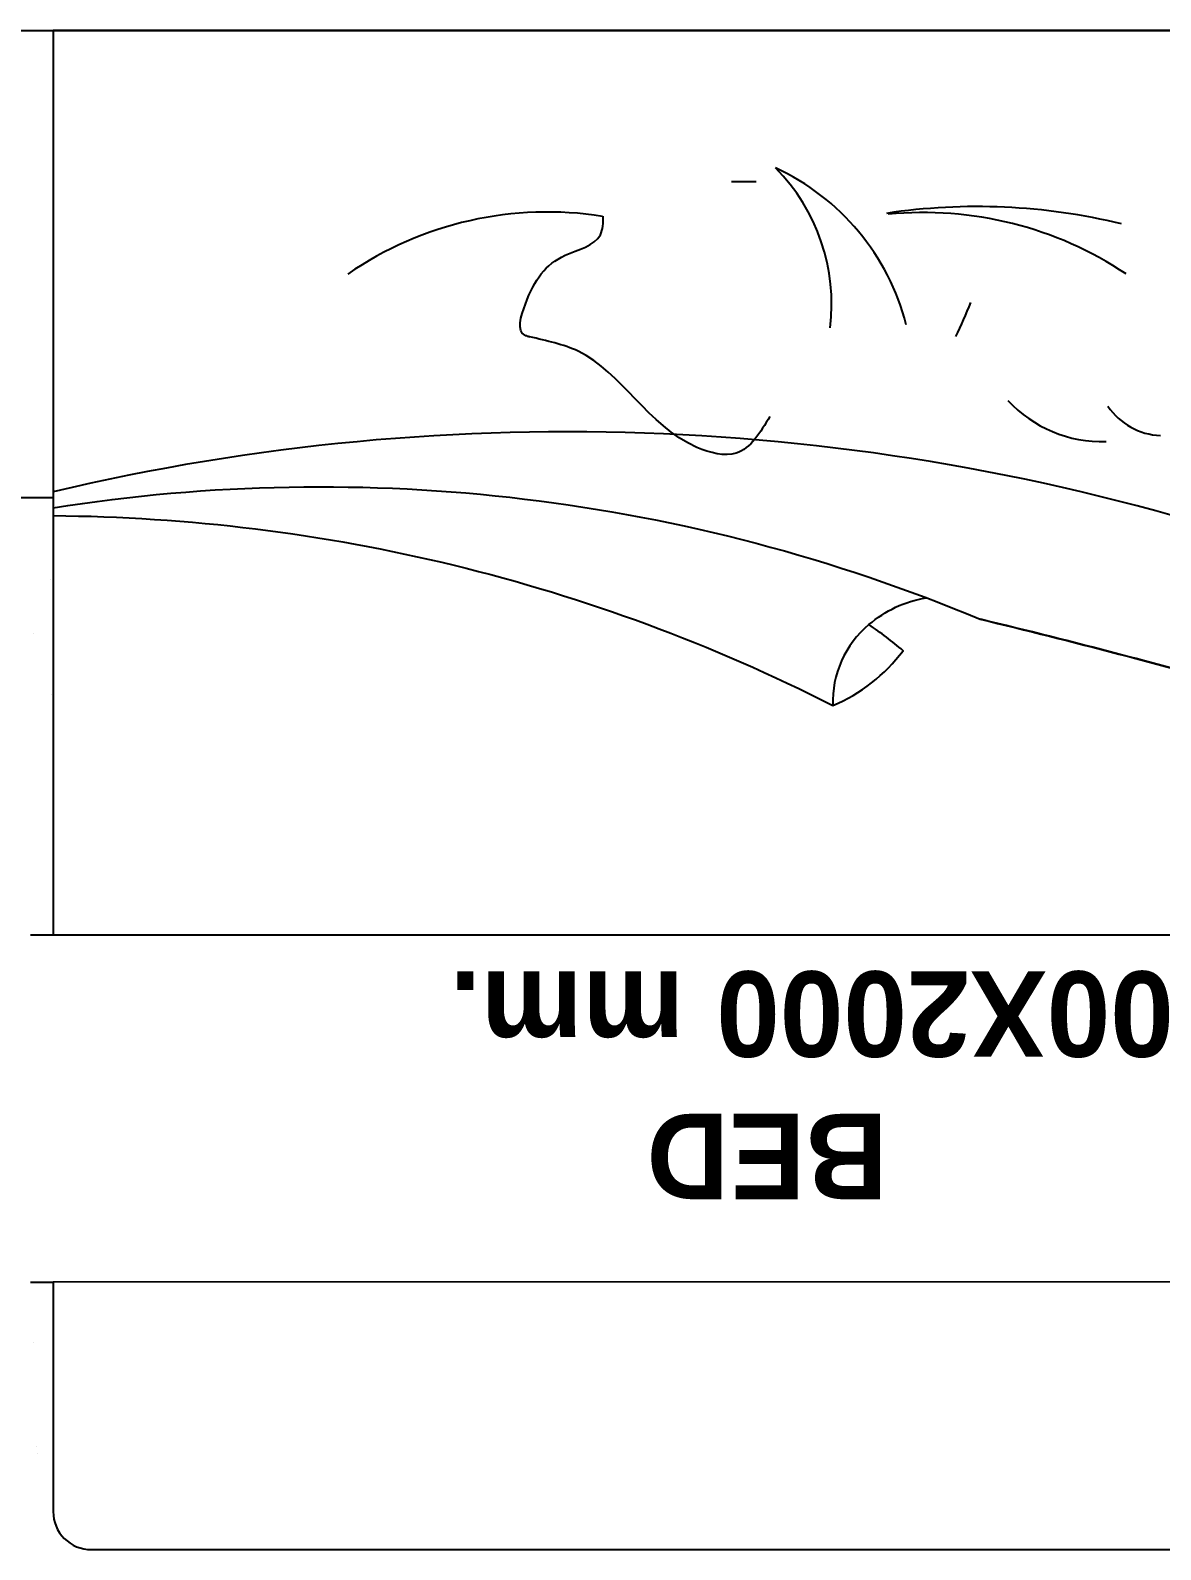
# Model space of a CAD drawing. Extents: x -678889171 to 586587, y -792238163 to 335485.
# Drawn here: x 67924 to 69412, y 61753 to 63753 of the extents above; entities that cross this region are included whole.
import ezdxf

# ---------------------------------------------------------------- set-up
doc = ezdxf.new("R2010")
doc.units = 0
doc.header["$MEASUREMENT"] = 0
doc.set_wipeout_variables(frame=1)
for name, color, linetype in [('9TH-FURN$0$I-FURN', 252, 'Continuous'), ('9TH-FURN$0$I-FURN-FLOR', 252, 'Continuous'), ('9TH-FURN$0$I-FURN-PATT', 252, 'Continuous'), ('9TH-FURN$0$I-SPCL', 252, 'Continuous'), ('9TH-FURN$0$I-WIPEOUT', 252, 'Continuous')]:
    doc.layers.add(name, color=color, linetype=linetype)
doc.styles.add('9TH-FURN$0$KZT', font='')
doc.styles.get('9TH-FURN$0$KZT').set_extended_font_data('AvantGarde LT Medium', bold=True)

msp = doc.modelspace()

# ---------------------------------------------------------------- linework, layer by layer
at = {"layer": '9TH-FURN$0$I-FURN-FLOR'}
msp.add_line((67403.7, 63138.2, 0), (70273.7, 63138.3, 0), dxfattribs=at)
at = {"layer": '9TH-FURN$0$I-FURN-PATT'}
for p, q in [((67987.3, 63124.8, 0), (67987.3, 63124.8, 0)), ((68193.1, 63132.2, 0), (68193.1, 63132.2, 0)), ((68331.9, 63125.8, 0), (68331.9, 63125.8, 0)), ((68388, 63131.2, 0), (68388, 63131.2, 0)), ((68587.5, 63133.8, 0), (68587.5, 63133.8, 0)), ((68230.3, 63112.4, 0), (68230.3, 63112.4, 0)), ((68292.2, 63120.6, 0), (68292.2, 63120.6, 0)), ((68025.2, 63085.4, 0), (68025.2, 63085.4, 0)), ((68087.1, 63093.6, 0), (68087.1, 63093.6, 0)), ((68126.8, 63098.8, 0), (68126.8, 63098.8, 0)), ((68179.4, 63097.6, 0), (68179.4, 63097.6, 0)), ((68193.5, 63084.8, 0), (68193.5, 63084.8, 0)), ((68498.4, 63082.1, 0), (68498.4, 63082.1, 0)), ((68793.7, 63088.3, 0), (68793.7, 63088.3, 0)), ((68495.6, 63063.2, 0), (68495.6, 63063.2, 0)), ((68690.5, 63062.3, 0), (68690.5, 63062.3, 0)), ((68807.8, 63075.4, 0), (68807.8, 63075.4, 0)), ((68890, 63064.8, 0), (68890, 63064.8, 0)), ((69095.8, 63072.3, 0), (69095.8, 63072.3, 0)), ((69112.7, 63072.8, 0), (69112.7, 63072.8, 0)), ((69290.7, 63071.3, 0), (69290.7, 63071.3, 0)), ((69388.1, 63067.5, 0), (69388.1, 63067.5, 0)), ((69408, 63078.9, 0), (69408, 63078.9, 0)), ((68017.6, 63053.9, 0), (68017.6, 63053.9, 0)), ((68090.3, 63053.3, 0), (68090.3, 63053.3, 0)), ((68254.9, 63054.3, 0), (68254.9, 63054.3, 0)), ((68289.8, 63055.8, 0), (68289.8, 63055.8, 0)), ((68492.2, 63054.7, 0), (68492.2, 63054.7, 0)), ((68729.5, 63055.1, 0), (68729.5, 63055.1, 0)), ((68966.8, 63055.6, 0), (68966.8, 63055.6, 0)), ((69204.1, 63056, 0), (69204.1, 63056, 0)), ((69222.6, 63045.7, 0), (69222.6, 63045.7, 0)), ((69326.1, 63059.4, 0), (69326.1, 63059.4, 0)), ((67950.3, 63030.8, 0), (67950.3, 63030.8, 0)), ((69121, 63032.4, 0), (69121, 63032.4, 0)), ((69182.9, 63040.5, 0), (69182.9, 63040.5, 0)), ((67964.4, 63017.9, 0), (67964.4, 63017.9, 0)), ((68269.3, 63015.3, 0), (68269.3, 63015.3, 0)), ((68564.7, 63021.4, 0), (68564.7, 63021.4, 0)), ((68578.7, 63008.5, 0), (68578.7, 63008.5, 0)), ((68883.6, 63005.9, 0), (68883.6, 63005.9, 0)), ((68915.9, 63005.4, 0), (68915.9, 63005.4, 0)), ((68977.8, 63013.5, 0), (68977.8, 63013.5, 0)), ((69017.5, 63018.7, 0), (69017.5, 63018.7, 0)), ((69179, 63012, 0), (69179, 63012, 0)), ((69398.3, 63003.3, 0), (69398.3, 63003.3, 0)), ((68197.9, 62985.3, 0), (68197.9, 62985.3, 0)), ((68392.8, 62984.4, 0), (68392.8, 62984.4, 0)), ((68592.3, 62986.9, 0), (68592.3, 62986.9, 0)), ((68772.7, 62986.5, 0), (68772.7, 62986.5, 0)), ((68798.1, 62994.3, 0), (68798.1, 62994.3, 0)), ((68812.4, 62991.7, 0), (68812.4, 62991.7, 0)), ((68993, 62993.4, 0), (68993, 62993.4, 0)), ((69192.5, 62995.9, 0), (69192.5, 62995.9, 0)), ((69193, 62999.1, 0), (69193, 62999.1, 0)), ((69319.8, 62982.3, 0), (69319.8, 62982.3, 0)), ((67992.1, 62977.9, 0), (67992.1, 62977.9, 0)), ((68133.3, 62980.2, 0), (68133.3, 62980.2, 0)), ((68370.6, 62980.6, 0), (68370.6, 62980.6, 0)), ((68607.3, 62964.7, 0), (68607.3, 62964.7, 0)), ((68607.9, 62981, 0), (68607.9, 62981, 0)), ((68710.8, 62978.4, 0), (68710.8, 62978.4, 0)), ((68845.2, 62981.4, 0), (68845.2, 62981.4, 0)), ((69082.5, 62981.9, 0), (69082.5, 62981.9, 0)), ((67928.2, 62959.3, 0), (67928.2, 62959.3, 0)), ((68040.2, 62948.4, 0), (68040.2, 62948.4, 0)), ((68165.4, 62959.7, 0), (68165.4, 62959.7, 0)), ((68335.6, 62954.5, 0), (68335.6, 62954.5, 0)), ((68402.7, 62960.1, 0), (68402.7, 62960.1, 0)), ((68505.7, 62951.4, 0), (68505.7, 62951.4, 0)), ((68567.6, 62959.5, 0), (68567.6, 62959.5, 0)), ((68640, 62960.6, 0), (68640, 62960.6, 0)), ((68877.3, 62961, 0), (68877.3, 62961, 0)), ((68949.9, 62945.1, 0), (68949.9, 62945.1, 0)), ((69114.6, 62961.4, 0), (69114.6, 62961.4, 0)), ((69351.9, 62961.8, 0), (69351.9, 62961.8, 0)), ((68300.5, 62924.4, 0), (68300.5, 62924.4, 0)), ((68349.6, 62941.6, 0), (68349.6, 62941.6, 0)), ((68362.5, 62932.5, 0), (68362.5, 62932.5, 0)), ((68402.2, 62937.8, 0), (68402.2, 62937.8, 0)), ((68654.5, 62939, 0), (68654.5, 62939, 0)), ((68964, 62932.3, 0), (68964, 62932.3, 0)), ((69100.6, 62925.4, 0), (69100.6, 62925.4, 0)), ((69268.9, 62929.6, 0), (69268.9, 62929.6, 0)), ((69295.5, 62924.5, 0), (69295.5, 62924.5, 0)), ((68095.1, 62906.5, 0), (68095.1, 62906.5, 0)), ((68157.4, 62905.5, 0), (68157.4, 62905.5, 0)), ((68197, 62910.8, 0), (68197, 62910.8, 0)), ((68294.6, 62909, 0), (68294.6, 62909, 0)), ((68500.4, 62916.4, 0), (68500.4, 62916.4, 0)), ((68695.3, 62915.5, 0), (68695.3, 62915.5, 0)), ((68894.8, 62918, 0), (68894.8, 62918, 0)), ((67991.9, 62883.8, 0), (67991.9, 62883.8, 0)), ((68095.4, 62897.4, 0), (68095.4, 62897.4, 0)), ((68106.5, 62887.6, 0), (68106.5, 62887.6, 0)), ((67952.3, 62878.5, 0), (67952.3, 62878.5, 0)), ((68079.2, 62863.1, 0), (68079.2, 62863.1, 0)), ((68120.6, 62874.8, 0), (68120.6, 62874.8, 0)), ((68316.5, 62863.5, 0), (68316.5, 62863.5, 0)), ((68425.5, 62872.1, 0), (68425.5, 62872.1, 0)), ((68553.8, 62863.9, 0), (68553.8, 62863.9, 0)), ((68720.8, 62878.3, 0), (68720.8, 62878.3, 0)), ((68734.9, 62865.4, 0), (68734.9, 62865.4, 0)), ((68791.1, 62864.3, 0), (68791.1, 62864.3, 0)), ((69028.4, 62864.8, 0), (69028.4, 62864.8, 0)), ((69039.8, 62862.8, 0), (69039.8, 62862.8, 0)), ((69265.7, 62865.2, 0), (69265.7, 62865.2, 0)), ((69335.2, 62868.9, 0), (69335.2, 62868.9, 0)), ((69396.4, 62871.3, 0), (69396.4, 62871.3, 0)), ((68802.9, 62847.5, 0), (68802.9, 62847.5, 0)), ((68997.8, 62846.6, 0), (68997.8, 62846.6, 0)), ((69191.2, 62844.3, 0), (69191.2, 62844.3, 0)), ((69197.2, 62849.1, 0), (69197.2, 62849.1, 0)), ((69253.2, 62852.5, 0), (69253.2, 62852.5, 0)), ((69292.9, 62857.7, 0), (69292.9, 62857.7, 0)), ((69349.2, 62856, 0), (69349.2, 62856, 0)), ((69403.1, 62856.5, 0), (69403.1, 62856.5, 0)), ((67996.9, 62831.1, 0), (67996.9, 62831.1, 0)), ((68202.7, 62838.5, 0), (68202.7, 62838.5, 0)), ((68397.6, 62837.6, 0), (68397.6, 62837.6, 0)), ((68597.1, 62840.1, 0), (68597.1, 62840.1, 0)), ((69048.1, 62825.5, 0), (69048.1, 62825.5, 0)), ((69087.7, 62830.7, 0), (69087.7, 62830.7, 0)), ((68196.4, 62805.3, 0), (68196.4, 62805.3, 0)), ((68491.8, 62811.4, 0), (68491.8, 62811.4, 0)), ((68882.6, 62803.7, 0), (68882.6, 62803.7, 0)), ((68986.1, 62817.3, 0), (68986.1, 62817.3, 0)), ((69106.1, 62802, 0), (69106.1, 62802, 0)), ((67957.6, 62788.9, 0), (67957.6, 62788.9, 0)), ((68194.9, 62789.4, 0), (68194.9, 62789.4, 0)), ((68432.1, 62789.8, 0), (68432.1, 62789.8, 0)), ((68505.8, 62798.5, 0), (68505.8, 62798.5, 0)), ((68669.4, 62790.2, 0), (68669.4, 62790.2, 0)), ((68781, 62790.3, 0), (68781, 62790.3, 0)), ((68810.7, 62795.9, 0), (68810.7, 62795.9, 0)), ((68843, 62798.5, 0), (68843, 62798.5, 0)), ((68906.7, 62790.6, 0), (68906.7, 62790.6, 0)), ((69120.1, 62789.1, 0), (69120.1, 62789.1, 0)), ((69144, 62791.1, 0), (69144, 62791.1, 0)), ((69381.3, 62791.5, 0), (69381.3, 62791.5, 0)), ((67989.7, 62768.5, 0), (67989.7, 62768.5, 0)), ((68227, 62768.9, 0), (68227, 62768.9, 0)), ((68299.4, 62762.2, 0), (68299.4, 62762.2, 0)), ((68464.3, 62769.3, 0), (68464.3, 62769.3, 0)), ((68505.2, 62769.6, 0), (68505.2, 62769.6, 0)), ((68575.9, 62763.3, 0), (68575.9, 62763.3, 0)), ((68637.9, 62771.5, 0), (68637.9, 62771.5, 0)), ((68677.5, 62776.7, 0), (68677.5, 62776.7, 0)), ((68700.1, 62768.7, 0), (68700.1, 62768.7, 0)), ((68701.6, 62769.7, 0), (68701.6, 62769.7, 0)), ((68899.5, 62771.2, 0), (68899.5, 62771.2, 0)), ((68938.9, 62770.2, 0), (68938.9, 62770.2, 0)), ((69105.4, 62778.6, 0), (69105.4, 62778.6, 0)), ((69176.2, 62770.6, 0), (69176.2, 62770.6, 0)), ((69300.3, 62777.7, 0), (69300.3, 62777.7, 0)), ((68099.9, 62759.7, 0), (68099.9, 62759.7, 0)), ((68262.7, 62744.5, 0), (68262.7, 62744.5, 0)), ((68432.7, 62744.5, 0), (68432.7, 62744.5, 0)), ((68472.4, 62749.7, 0), (68472.4, 62749.7, 0)), ((67967.3, 62738.4, 0), (67967.3, 62738.4, 0)), ((68267.3, 62722.7, 0), (68267.3, 62722.7, 0)), ((68276.7, 62731.6, 0), (68276.7, 62731.6, 0)), ((68370.8, 62736.3, 0), (68370.8, 62736.3, 0)), ((68581.7, 62729, 0), (68581.7, 62729, 0)), ((68877, 62735.1, 0), (68877, 62735.1, 0)), ((68891.1, 62722.3, 0), (68891.1, 62722.3, 0)), ((68165.7, 62709.3, 0), (68165.7, 62709.3, 0)), ((68227.6, 62717.5, 0), (68227.6, 62717.5, 0)), ((69196, 62719.6, 0), (69196, 62719.6, 0)), ((69202, 62702.3, 0), (69202, 62702.3, 0)), ((69407.9, 62709.7, 0), (69407.9, 62709.7, 0)), ((67960.6, 62682.3, 0), (67960.6, 62682.3, 0)), ((68001.7, 62684.3, 0), (68001.7, 62684.3, 0)), ((68022.5, 62690.5, 0), (68022.5, 62690.5, 0)), ((68062.2, 62695.7, 0), (68062.2, 62695.7, 0)), ((68207.5, 62691.7, 0), (68207.5, 62691.7, 0)), ((68402.4, 62690.7, 0), (68402.4, 62690.7, 0)), ((68601.8, 62693.3, 0), (68601.8, 62693.3, 0)), ((68807.7, 62700.7, 0), (68807.7, 62700.7, 0)), ((69002.6, 62699.8, 0), (69002.6, 62699.8, 0)), ((68033.6, 62677.6, 0), (68033.6, 62677.6, 0)), ((68047.7, 62664.8, 0), (68047.7, 62664.8, 0)), ((68140.7, 62672.2, 0), (68140.7, 62672.2, 0)), ((68352.6, 62662.1, 0), (68352.6, 62662.1, 0)), ((68378, 62672.7, 0), (68378, 62672.7, 0)), ((68615.3, 62673.1, 0), (68615.3, 62673.1, 0)), ((68647.9, 62668.3, 0), (68647.9, 62668.3, 0)), ((68852.6, 62673.5, 0), (68852.6, 62673.5, 0)), ((69089.9, 62673.9, 0), (69089.9, 62673.9, 0)), ((69323.4, 62664.4, 0), (69323.4, 62664.4, 0)), ((69327.2, 62674.4, 0), (69327.2, 62674.4, 0)), ((69363.1, 62669.6, 0), (69363.1, 62669.6, 0)), ((68662, 62655.4, 0), (68662, 62655.4, 0)), ((68966.9, 62652.8, 0), (68966.9, 62652.8, 0)), ((69158, 62642.7, 0), (69158, 62642.7, 0)), ((69261.5, 62656.3, 0), (69261.5, 62656.3, 0)), ((69262.3, 62658.9, 0), (69262.3, 62658.9, 0)), ((69276.3, 62646, 0), (69276.3, 62646, 0)), ((68510, 62622.8, 0), (68510, 62622.8, 0)), ((68904.3, 62624.4, 0), (68904.3, 62624.4, 0)), ((69056.4, 62629.3, 0), (69056.4, 62629.3, 0)), ((69110.2, 62631.8, 0), (69110.2, 62631.8, 0)), ((69118.3, 62637.4, 0), (69118.3, 62637.4, 0)), ((69305.1, 62630.8, 0), (69305.1, 62630.8, 0)), ((68104.7, 62612.8, 0), (68104.7, 62612.8, 0)), ((68304.1, 62615.4, 0), (68304.1, 62615.4, 0)), ((68704.9, 62621.8, 0), (68704.9, 62621.8, 0)), ((68851.3, 62602.3, 0), (68851.3, 62602.3, 0)), ((68913.2, 62610.4, 0), (68913.2, 62610.4, 0)), ((68952.9, 62615.7, 0), (68952.9, 62615.7, 0)), ((68019.1, 62598.1, 0), (68019.1, 62598.1, 0)), ((68123.5, 62595.3, 0), (68123.5, 62595.3, 0)), ((68256.4, 62598.5, 0), (68256.4, 62598.5, 0)), ((68418.9, 62601.4, 0), (68418.9, 62601.4, 0)), ((68432.9, 62588.5, 0), (68432.9, 62588.5, 0)), ((68493.7, 62599, 0), (68493.7, 62599, 0)), ((68708.1, 62583.4, 0), (68708.1, 62583.4, 0)), ((68731, 62599.4, 0), (68731, 62599.4, 0)), ((68737.8, 62585.9, 0), (68737.8, 62585.9, 0)), ((68747.8, 62588.7, 0), (68747.8, 62588.7, 0)), ((68968.3, 62599.8, 0), (68968.3, 62599.8, 0)), ((69033.2, 62592, 0), (69033.2, 62592, 0)), ((69205.6, 62600.2, 0), (69205.6, 62600.2, 0)), ((68051.2, 62577.6, 0), (68051.2, 62577.6, 0)), ((68288.5, 62578.1, 0), (68288.5, 62578.1, 0)), ((68525.8, 62578.5, 0), (68525.8, 62578.5, 0)), ((68646.2, 62575.3, 0), (68646.2, 62575.3, 0)), ((68763.1, 62578.9, 0), (68763.1, 62578.9, 0)), ((69000.4, 62579.3, 0), (69000.4, 62579.3, 0)), ((69047.2, 62579.2, 0), (69047.2, 62579.2, 0)), ((69237.7, 62579.8, 0), (69237.7, 62579.8, 0)), ((69352.1, 62576.5, 0), (69352.1, 62576.5, 0)), ((68212.3, 62544.9, 0), (68212.3, 62544.9, 0)), ((68407.2, 62543.9, 0), (68407.2, 62543.9, 0)), ((68441, 62548.3, 0), (68441, 62548.3, 0)), ((68503, 62556.4, 0), (68503, 62556.4, 0)), ((68542.7, 62561.7, 0), (68542.7, 62561.7, 0)), ((68606.6, 62546.5, 0), (68606.6, 62546.5, 0)), ((68812.5, 62553.9, 0), (68812.5, 62553.9, 0)), ((69007.4, 62552.9, 0), (69007.4, 62552.9, 0)), ((69206.8, 62555.5, 0), (69206.8, 62555.5, 0)), ((68006.4, 62537.5, 0), (68006.4, 62537.5, 0)), ((68189.8, 62534.5, 0), (68189.8, 62534.5, 0)), ((68297.9, 62529.4, 0), (68297.9, 62529.4, 0)), ((68337.5, 62534.7, 0), (68337.5, 62534.7, 0)), ((68804.1, 62525.2, 0), (68804.1, 62525.2, 0)), ((68092.8, 62502.4, 0), (68092.8, 62502.4, 0)), ((68132.4, 62507.7, 0), (68132.4, 62507.7, 0)), ((68203.9, 62521.7, 0), (68203.9, 62521.7, 0)), ((68235.9, 62521.3, 0), (68235.9, 62521.3, 0)), ((68508.8, 62519, 0), (68508.8, 62519, 0)), ((68818.2, 62512.3, 0), (68818.2, 62512.3, 0)), ((69123.1, 62509.7, 0), (69123.1, 62509.7, 0)), ((68030.8, 62494.3, 0), (68030.8, 62494.3, 0)), ((68676.8, 62482.3, 0), (68676.8, 62482.3, 0)), ((68914.1, 62482.7, 0), (68914.1, 62482.7, 0)), ((69114.9, 62485, 0), (69114.9, 62485, 0)), ((69151.4, 62483.1, 0), (69151.4, 62483.1, 0)), ((69309.9, 62484, 0), (69309.9, 62484, 0)), ((69388.7, 62483.6, 0), (69388.7, 62483.6, 0)), ((67927.3, 62480.7, 0), (67927.3, 62480.7, 0)), ((67960.7, 62467.7, 0), (67960.7, 62467.7, 0)), ((67964.9, 62481, 0), (67964.9, 62481, 0)), ((68109.5, 62466, 0), (68109.5, 62466, 0)), ((68202.2, 62481.4, 0), (68202.2, 62481.4, 0)), ((68308.9, 62468.5, 0), (68308.9, 62468.5, 0)), ((68439.5, 62481.9, 0), (68439.5, 62481.9, 0)), ((68514.8, 62476, 0), (68514.8, 62476, 0)), ((68709.7, 62475, 0), (68709.7, 62475, 0)), ((68909.1, 62477.6, 0), (68909.1, 62477.6, 0)), ((69331.8, 62468.2, 0), (69331.8, 62468.2, 0)), ((69393.7, 62476.4, 0), (69393.7, 62476.4, 0)), ((67974.8, 62454.8, 0), (67974.8, 62454.8, 0)), ((68279.7, 62452.2, 0), (68279.7, 62452.2, 0)), ((68575.1, 62458.3, 0), (68575.1, 62458.3, 0)), ((68589.1, 62445.4, 0), (68589.1, 62445.4, 0)), ((68894, 62442.8, 0), (68894, 62442.8, 0)), ((69188.6, 62449.4, 0), (69188.6, 62449.4, 0)), ((69189.4, 62448.9, 0), (69189.4, 62448.9, 0)), ((69228.2, 62454.6, 0), (69228.2, 62454.6, 0)), ((68983.5, 62422.4, 0), (68983.5, 62422.4, 0)), ((69023.1, 62427.6, 0), (69023.1, 62427.6, 0)), ((69126.6, 62441.2, 0), (69126.6, 62441.2, 0)), ((69203.4, 62436, 0), (69203.4, 62436, 0)), ((68080.6, 62407.3, 0), (68080.6, 62407.3, 0)), ((68317.9, 62407.7, 0), (68317.9, 62407.7, 0)), ((68555.2, 62408.2, 0), (68555.2, 62408.2, 0)), ((68792.5, 62408.6, 0), (68792.5, 62408.6, 0)), ((68817.2, 62407, 0), (68817.2, 62407, 0)), ((68921.5, 62414.2, 0), (68921.5, 62414.2, 0)), ((69012.2, 62406.1, 0), (69012.2, 62406.1, 0)), ((69029.8, 62409, 0), (69029.8, 62409, 0)), ((69211.6, 62408.6, 0), (69211.6, 62408.6, 0)), ((69267.1, 62409.4, 0), (69267.1, 62409.4, 0)), ((68011.2, 62390.6, 0), (68011.2, 62390.6, 0)), ((68050.6, 62385.3, 0), (68050.6, 62385.3, 0)), ((68112.8, 62386.8, 0), (68112.8, 62386.8, 0)), ((68217.1, 62398, 0), (68217.1, 62398, 0)), ((68346, 62391.4, 0), (68346, 62391.4, 0)), ((68350.1, 62387.3, 0), (68350.1, 62387.3, 0)), ((68412, 62397.1, 0), (68412, 62397.1, 0)), ((68587.4, 62387.7, 0), (68587.4, 62387.7, 0)), ((68611.4, 62399.6, 0), (68611.4, 62399.6, 0)), ((68716.4, 62387.2, 0), (68716.4, 62387.2, 0)), ((68778.4, 62395.4, 0), (68778.4, 62395.4, 0)), ((68818, 62400.6, 0), (68818, 62400.6, 0)), ((68824.7, 62388.1, 0), (68824.7, 62388.1, 0)), ((68960.3, 62382, 0), (68960.3, 62382, 0)), ((69061.9, 62388.5, 0), (69061.9, 62388.5, 0)), ((69299.2, 62389, 0), (69299.2, 62389, 0)), ((68360, 62378.5, 0), (68360, 62378.5, 0)), ((68573.2, 62368.4, 0), (68573.2, 62368.4, 0)), ((68612.9, 62373.6, 0), (68612.9, 62373.6, 0)), ((68664.9, 62375.9, 0), (68664.9, 62375.9, 0)), ((68974.3, 62369.2, 0), (68974.3, 62369.2, 0)), ((69279.3, 62366.5, 0), (69279.3, 62366.5, 0)), ((68407.8, 62346.6, 0), (68407.8, 62346.6, 0)), ((68511.3, 62360.2, 0), (68511.3, 62360.2, 0)), ((68116.9, 62324.5, 0), (68116.9, 62324.5, 0)), ((68306.2, 62333.2, 0), (68306.2, 62333.2, 0)), ((68368.1, 62341.4, 0), (68368.1, 62341.4, 0)), ((68519.5, 62329.1, 0), (68519.5, 62329.1, 0)), ((68714.5, 62328.2, 0), (68714.5, 62328.2, 0)), ((68913.9, 62330.7, 0), (68913.9, 62330.7, 0)), ((69119.7, 62338.1, 0), (69119.7, 62338.1, 0)), ((69314.7, 62337.2, 0), (69314.7, 62337.2, 0)), ((68101.1, 62306.2, 0), (68101.1, 62306.2, 0)), ((68114.3, 62319.2, 0), (68114.3, 62319.2, 0)), ((68131, 62311.7, 0), (68131, 62311.7, 0)), ((68163, 62314.4, 0), (68163, 62314.4, 0)), ((68202.7, 62319.6, 0), (68202.7, 62319.6, 0)), ((68313.7, 62321.7, 0), (68313.7, 62321.7, 0)), ((68435.9, 62309, 0), (68435.9, 62309, 0)), ((68731.2, 62315.2, 0), (68731.2, 62315.2, 0)), ((68745.3, 62302.3, 0), (68745.3, 62302.3, 0)), ((69345.5, 62305.8, 0), (69345.5, 62305.8, 0)), ((67957.9, 62287.4, 0), (67957.9, 62287.4, 0)), ((67997.6, 62292.6, 0), (67997.6, 62292.6, 0)), ((68026.5, 62290.2, 0), (68026.5, 62290.2, 0)), ((68263.8, 62290.6, 0), (68263.8, 62290.6, 0)), ((68501.1, 62291, 0), (68501.1, 62291, 0)), ((68738.4, 62291.5, 0), (68738.4, 62291.5, 0)), ((68975.7, 62291.9, 0), (68975.7, 62291.9, 0)), ((69050.2, 62299.7, 0), (69050.2, 62299.7, 0)), ((69213, 62292.3, 0), (69213, 62292.3, 0)), ((69359.6, 62292.9, 0), (69359.6, 62292.9, 0)), ((69298.5, 62266.6, 0), (69298.5, 62266.6, 0)), ((69402, 62280.2, 0), (69402, 62280.2, 0)), ((68016, 62243.8, 0), (68016, 62243.8, 0)), ((68206.8, 62242.2, 0), (68206.8, 62242.2, 0)), ((68221.8, 62251.2, 0), (68221.8, 62251.2, 0)), ((68416.8, 62250.3, 0), (68416.8, 62250.3, 0)), ((68502.2, 62248.3, 0), (68502.2, 62248.3, 0)), ((68616.2, 62252.8, 0), (68616.2, 62252.8, 0)), ((68822, 62260.2, 0), (68822, 62260.2, 0)), ((69017, 62259.3, 0), (69017, 62259.3, 0)), ((69196.9, 62253.2, 0), (69196.9, 62253.2, 0)), ((69216.4, 62261.8, 0), (69216.4, 62261.8, 0)), ((69258.8, 62261.3, 0), (69258.8, 62261.3, 0)), ((68516.2, 62235.4, 0), (68516.2, 62235.4, 0)), ((68821.1, 62232.8, 0), (68821.1, 62232.8, 0)), ((68991.8, 62226.2, 0), (68991.8, 62226.2, 0)), ((69053.7, 62234.3, 0), (69053.7, 62234.3, 0)), ((69093.4, 62239.6, 0), (69093.4, 62239.6, 0)), ((69116.5, 62238.9, 0), (69116.5, 62238.9, 0)), ((69130.5, 62226, 0), (69130.5, 62226, 0)), ((68142.2, 62216.5, 0), (68142.2, 62216.5, 0)), ((68379.5, 62216.9, 0), (68379.5, 62216.9, 0)), ((68616.8, 62217.3, 0), (68616.8, 62217.3, 0)), ((68848.6, 62207.3, 0), (68848.6, 62207.3, 0)), ((68854.1, 62217.8, 0), (68854.1, 62217.8, 0)), ((68888.3, 62212.6, 0), (68888.3, 62212.6, 0)), ((69091.4, 62218.2, 0), (69091.4, 62218.2, 0)), ((69328.6, 62218.6, 0), (69328.6, 62218.6, 0)), ((67937, 62195.6, 0), (67937, 62195.6, 0)), ((68174.3, 62196, 0), (68174.3, 62196, 0)), ((68411.6, 62196.4, 0), (68411.6, 62196.4, 0)), ((68524.3, 62182.3, 0), (68524.3, 62182.3, 0)), ((68648.9, 62196.9, 0), (68648.9, 62196.9, 0)), ((68683.2, 62185.6, 0), (68683.2, 62185.6, 0)), ((68786.7, 62199.2, 0), (68786.7, 62199.2, 0)), ((68886.2, 62197.3, 0), (68886.2, 62197.3, 0)), ((68918.7, 62183.9, 0), (68918.7, 62183.9, 0)), ((69123.5, 62197.7, 0), (69123.5, 62197.7, 0)), ((69124.5, 62191.3, 0), (69124.5, 62191.3, 0)), ((69319.5, 62190.4, 0), (69319.5, 62190.4, 0)), ((69360.8, 62198.1, 0), (69360.8, 62198.1, 0)), ((67977.7, 62175.3, 0), (67977.7, 62175.3, 0)), ((68119.1, 62172.4, 0), (68119.1, 62172.4, 0)), ((68273.1, 62181.4, 0), (68273.1, 62181.4, 0)), ((68287.1, 62168.5, 0), (68287.1, 62168.5, 0)), ((68318.5, 62174.9, 0), (68318.5, 62174.9, 0)), ((68581.5, 62172.2, 0), (68581.5, 62172.2, 0)), ((68592.1, 62165.9, 0), (68592.1, 62165.9, 0)), ((68643.5, 62180.3, 0), (68643.5, 62180.3, 0)), ((68719.3, 62181.4, 0), (68719.3, 62181.4, 0)), ((68887.4, 62172, 0), (68887.4, 62172, 0)), ((68376.4, 62145.2, 0), (68376.4, 62145.2, 0)), ((68438.4, 62153.3, 0), (68438.4, 62153.3, 0)), ((68478, 62158.6, 0), (68478, 62158.6, 0)), ((68901.5, 62159.2, 0), (68901.5, 62159.2, 0)), ((69206.4, 62156.5, 0), (69206.4, 62156.5, 0)), ((68233.3, 62126.4, 0), (68233.3, 62126.4, 0)), ((68272.9, 62131.6, 0), (68272.9, 62131.6, 0)), ((68044, 62114.5, 0), (68044, 62114.5, 0)), ((68067.8, 62104.6, 0), (68067.8, 62104.6, 0)), ((68171.3, 62118.2, 0), (68171.3, 62118.2, 0)), ((68226.6, 62104.4, 0), (68226.6, 62104.4, 0)), ((68421.6, 62103.4, 0), (68421.6, 62103.4, 0)), ((68621, 62106, 0), (68621, 62106, 0)), ((68658.3, 62105.2, 0), (68658.3, 62105.2, 0)), ((68826.8, 62113.4, 0), (68826.8, 62113.4, 0)), ((69021.8, 62112.5, 0), (69021.8, 62112.5, 0)), ((69221.2, 62115, 0), (69221.2, 62115, 0)), ((67966.2, 62091.2, 0), (67966.2, 62091.2, 0)), ((68020.8, 62097, 0), (68020.8, 62097, 0)), ((68028.2, 62099.4, 0), (68028.2, 62099.4, 0)), ((68058.1, 62101.7, 0), (68058.1, 62101.7, 0)), ((68088, 62099.4, 0), (68088, 62099.4, 0)), ((68325.3, 62099.8, 0), (68325.3, 62099.8, 0)), ((68363, 62099, 0), (68363, 62099, 0)), ((68562.6, 62100.2, 0), (68562.6, 62100.2, 0)), ((68672.4, 62092.3, 0), (68672.4, 62092.3, 0)), ((68799.9, 62100.7, 0), (68799.9, 62100.7, 0)), ((68977.3, 62089.7, 0), (68977.3, 62089.7, 0)), ((69037.2, 62101.1, 0), (69037.2, 62101.1, 0)), ((69272.7, 62095.8, 0), (69272.7, 62095.8, 0)), ((69274.5, 62101.5, 0), (69274.5, 62101.5, 0)), ((69286.7, 62082.9, 0), (69286.7, 62082.9, 0)), ((69267.1, 62065.1, 0), (69267.1, 62065.1, 0)), ((69329.1, 62073.3, 0), (69329.1, 62073.3, 0)), ((69368.8, 62078.5, 0), (69368.8, 62078.5, 0)), ((69124, 62046.3, 0), (69124, 62046.3, 0)), ((69129.3, 62044.5, 0), (69129.3, 62044.5, 0)), ((69163.6, 62051.5, 0), (69163.6, 62051.5, 0)), ((69324.3, 62043.5, 0), (69324.3, 62043.5, 0)), ((67928.9, 62026.5, 0), (67928.9, 62026.5, 0)), ((67966.4, 62025.3, 0), (67966.4, 62025.3, 0)), ((68123.9, 62025.5, 0), (68123.9, 62025.5, 0)), ((68133.9, 62032.2, 0), (68133.9, 62032.2, 0)), ((68203.7, 62025.7, 0), (68203.7, 62025.7, 0)), ((68323.3, 62028.1, 0), (68323.3, 62028.1, 0)), ((68429.3, 62038.3, 0), (68429.3, 62038.3, 0)), ((68441, 62026.1, 0), (68441, 62026.1, 0)), ((68443.3, 62025.4, 0), (68443.3, 62025.4, 0)), ((68529.1, 62035.5, 0), (68529.1, 62035.5, 0)), ((68678.3, 62026.5, 0), (68678.3, 62026.5, 0)), ((68724.1, 62034.5, 0), (68724.1, 62034.5, 0)), ((68748.2, 62022.8, 0), (68748.2, 62022.8, 0)), ((68915.6, 62027, 0), (68915.6, 62027, 0)), ((68923.5, 62037.1, 0), (68923.5, 62037.1, 0)), ((68958.5, 62024.5, 0), (68958.5, 62024.5, 0)), ((69043.6, 62028.9, 0), (69043.6, 62028.9, 0)), ((69062, 62038.1, 0), (69062, 62038.1, 0)), ((69152.9, 62027.4, 0), (69152.9, 62027.4, 0)), ((69390.2, 62027.8, 0), (69390.2, 62027.8, 0)), ((67998.5, 62004.8, 0), (67998.5, 62004.8, 0)), ((68235.8, 62005.2, 0), (68235.8, 62005.2, 0)), ((68473.1, 62005.6, 0), (68473.1, 62005.6, 0)), ((68710.4, 62006.1, 0), (68710.4, 62006.1, 0)), ((68856.9, 62011.1, 0), (68856.9, 62011.1, 0)), ((68918.9, 62019.3, 0), (68918.9, 62019.3, 0)), ((68947.7, 62006.5, 0), (68947.7, 62006.5, 0)), ((69057.6, 62016.1, 0), (69057.6, 62016.1, 0)), ((69185, 62006.9, 0), (69185, 62006.9, 0)), ((69362.5, 62013.4, 0), (69362.5, 62013.4, 0)), ((68651.8, 61984.1, 0), (68651.8, 61984.1, 0)), ((68713.7, 61992.3, 0), (68713.7, 61992.3, 0)), ((68753.4, 61997.5, 0), (68753.4, 61997.5, 0)), ((68200.2, 61971.4, 0), (68200.2, 61971.4, 0)), ((68508.6, 61965.3, 0), (68508.6, 61965.3, 0)), ((68548.3, 61970.5, 0), (68548.3, 61970.5, 0)), ((68814.5, 61962.1, 0), (68814.5, 61962.1, 0)), ((68831.6, 61966.6, 0), (68831.6, 61966.6, 0)), ((69026.6, 61965.6, 0), (69026.6, 61965.6, 0)), ((69226, 61968.2, 0), (69226, 61968.2, 0)), ((68025.6, 61950.2, 0), (68025.6, 61950.2, 0)), ((68214.2, 61958.6, 0), (68214.2, 61958.6, 0)), ((68231.4, 61957.6, 0), (68231.4, 61957.6, 0)), ((68343.2, 61943.5, 0), (68343.2, 61943.5, 0)), ((68426.4, 61956.6, 0), (68426.4, 61956.6, 0)), ((68446.7, 61957.1, 0), (68446.7, 61957.1, 0)), ((68519.2, 61955.9, 0), (68519.2, 61955.9, 0)), ((68625.8, 61959.2, 0), (68625.8, 61959.2, 0)), ((68828.6, 61949.2, 0), (68828.6, 61949.2, 0)), ((69133.5, 61946.6, 0), (69133.5, 61946.6, 0)), ((68241.6, 61930.2, 0), (68241.6, 61930.2, 0)), ((68303.5, 61938.3, 0), (68303.5, 61938.3, 0)), ((67971.1, 61904.6, 0), (67971.1, 61904.6, 0)), ((68036.5, 61903.2, 0), (68036.5, 61903.2, 0)), ((68098.4, 61911.3, 0), (68098.4, 61911.3, 0)), ((68138.1, 61916.5, 0), (68138.1, 61916.5, 0)), ((68149.6, 61908.6, 0), (68149.6, 61908.6, 0)), ((68386.9, 61909, 0), (68386.9, 61909, 0)), ((68624.1, 61909.4, 0), (68624.1, 61909.4, 0)), ((68861.4, 61909.8, 0), (68861.4, 61909.8, 0)), ((69098.7, 61910.3, 0), (69098.7, 61910.3, 0)), ((69336, 61910.7, 0), (69336, 61910.7, 0)), ((67933, 61889.5, 0), (67933, 61889.5, 0)), ((67985.2, 61891.7, 0), (67985.2, 61891.7, 0)), ((68290.1, 61889.1, 0), (68290.1, 61889.1, 0)), ((68533.9, 61888.7, 0), (68533.9, 61888.7, 0)), ((68585.5, 61895.2, 0), (68585.5, 61895.2, 0)), ((68599.5, 61882.3, 0), (68599.5, 61882.3, 0)), ((68728.9, 61887.7, 0), (68728.9, 61887.7, 0)), ((68928.3, 61890.3, 0), (68928.3, 61890.3, 0)), ((69134.1, 61897.7, 0), (69134.1, 61897.7, 0)), ((69199.8, 61885.8, 0), (69199.8, 61885.8, 0)), ((69329.1, 61896.7, 0), (69329.1, 61896.7, 0)), ((69399.3, 61885.2, 0), (69399.3, 61885.2, 0)), ((67933.7, 61879.7, 0), (67933.7, 61879.7, 0)), ((68128.7, 61878.7, 0), (68128.7, 61878.7, 0)), ((68328.1, 61881.2, 0), (68328.1, 61881.2, 0)), ((68904.4, 61879.7, 0), (68904.4, 61879.7, 0)), ((69213.8, 61872.9, 0), (69213.8, 61872.9, 0)), ((69233.9, 61863.5, 0), (69233.9, 61863.5, 0)), ((69337.4, 61877.1, 0), (69337.4, 61877.1, 0)), ((69132.3, 61850.1, 0), (69132.3, 61850.1, 0)), ((69194.2, 61858.2, 0), (69194.2, 61858.2, 0)), ((68027.9, 61834.4, 0), (68027.9, 61834.4, 0)), ((68061, 61822.2, 0), (68061, 61822.2, 0)), ((68265.2, 61834.9, 0), (68265.2, 61834.9, 0)), ((68356.4, 61828.3, 0), (68356.4, 61828.3, 0)), ((68502.5, 61835.3, 0), (68502.5, 61835.3, 0)), ((68739.8, 61835.7, 0), (68739.8, 61835.7, 0)), ((68927.2, 61823.1, 0), (68927.2, 61823.1, 0)), ((68977.1, 61836.1, 0), (68977.1, 61836.1, 0)), ((68989.1, 61831.3, 0), (68989.1, 61831.3, 0)), ((69028.8, 61836.5, 0), (69028.8, 61836.5, 0)), ((69214.4, 61836.6, 0), (69214.4, 61836.6, 0)), ((68030.4, 61803.3, 0), (68030.4, 61803.3, 0)), ((68060.1, 61814, 0), (68060.1, 61814, 0)), ((68236.2, 61810.7, 0), (68236.2, 61810.7, 0)), ((68297.4, 61814.4, 0), (68297.4, 61814.4, 0)), ((68370.4, 61815.4, 0), (68370.4, 61815.4, 0)), ((68431.2, 61809.8, 0), (68431.2, 61809.8, 0)), ((68534.7, 61814.8, 0), (68534.7, 61814.8, 0)), ((68630.6, 61812.3, 0), (68630.6, 61812.3, 0)), ((68675.3, 61812.8, 0), (68675.3, 61812.8, 0)), ((68772, 61815.2, 0), (68772, 61815.2, 0)), ((68784, 61804.3, 0), (68784, 61804.3, 0)), ((68823.7, 61809.5, 0), (68823.7, 61809.5, 0)), ((68836.4, 61819.7, 0), (68836.4, 61819.7, 0)), ((68970.7, 61818.9, 0), (68970.7, 61818.9, 0)), ((68984.7, 61806.1, 0), (68984.7, 61806.1, 0)), ((69009.3, 61815.7, 0), (69009.3, 61815.7, 0)), ((69031.4, 61818.8, 0), (69031.4, 61818.8, 0)), ((69230.8, 61821.3, 0), (69230.8, 61821.3, 0)), ((69246.6, 61816.1, 0), (69246.6, 61816.1, 0)), ((69289.7, 61803.4, 0), (69289.7, 61803.4, 0)), ((68618.5, 61782.5, 0), (68618.5, 61782.5, 0)), ((68722, 61796.1, 0), (68722, 61796.1, 0)), ((68516.9, 61769.1, 0), (68516.9, 61769.1, 0)), ((68578.9, 61777.3, 0), (68578.9, 61777.3, 0)), ((68127.3, 61761.4, 0), (68127.3, 61761.4, 0)), ((68413.4, 61755.5, 0), (68413.4, 61755.5, 0))]:
    msp.add_line(p, q, dxfattribs=at)

# ---------------------------------------------------------------- next in the draw order: wipeouts: each hides what was drawn before it
msp.add_wipeout([(69754.4, 62105.6), (69754.4, 61997.5), (69754.4, 61950), (69754.4, 61849.8), (69754.2, 61799.1), (69747.1, 61777.4), (69732.9, 61762.3), (69715, 61754.5), (69708.8, 61753.5), (68004.4, 61753.3), (67980.7, 61759.3), (67963.1, 61775.1), (67956.7, 61788.1), (67954.4, 61803.3), (67954.4, 62105.5), (67924.4, 62105.5), (67906.6, 62116.4), (67904.4, 62180), (67904.4, 62542.3), (67909.5, 62555.5), (67939.4, 62562.3), (67954.4, 62562.3), (67954.3, 63753.3), (69754.3, 63753.3), (69754.4, 62562.3), (69769.4, 62562.3), (69786.8, 62562), (69801.9, 62551.9), (69804.4, 62539.4), (69804.4, 62125.6), (69798.5, 62111.4), (69784.4, 62105.6)]).translate(0, 0, 0).dxf.layer = '9TH-FURN$0$I-WIPEOUT'

# ---------------------------------------------------------------- next in the draw order: linework, layer by layer
at = {"layer": '9TH-FURN$0$I-FURN'}
for p, q in [((67271.3, 63753.2, 0), (70274.4, 63753.3, 0)), ((67954.3, 63753.3, 0), (67954.4, 62562.3, 0)), ((68879.8, 63554.1, 0), (68847.6, 63554.1, 0)), ((67954.4, 62562.3, 0), (67924.4, 62562.3, 0)), ((67924.4, 62105.5, 0), (67954.4, 62105.5, 0)), ((67954.4, 62105.5, 0), (67954.4, 61803.3, 0)), ((68004.4, 61753.3, 0), (69704.4, 61753.3, 0))]:
    msp.add_line(p, q, dxfattribs=at)
at = {"layer": '9TH-FURN$0$I-FURN', "elevation": 0}
for points in [[(69754.3, 63753.3), (67954.3, 63753.3)], [(69754.4, 62562.3), (67954.4, 62562.3)], [(69754.4, 62105.6), (67954.4, 62105.5)]]:
    msp.add_lwpolyline(points, dxfattribs=at)
for points in [[(67954.4, 63124.9, -0.139069), (69175, 62978.1, -0.011412), (69538.4, 62882.3, -0.589443), (69707, 62915.5, 0.197831), (69552.1, 63076.6, 0.138791), (67954.4, 63145.9, 571.483841)], [(67954.4, 63114.5, -0.11624), (68980.9, 62864.5, 0.134548), (69073.3, 62936.7, 0.027337), (69028.4, 62971, -0.139871), (69103.6, 63006.2, -0.195742)]]:
    msp.add_lwpolyline(points, format="xyb", dxfattribs=at)
at = {"layer": '9TH-FURN$0$I-FURN'}
for centre, radius, start, end in [((68724.4, 63392.8, 0), 254.9, 352.9668, 44.7418), ((68774.6, 63288.3, 0), 312.6, 14.3647, 65.2508), ((68605.4, 63049.5, 0), 464.7, 81.0345, 124.4733), ((69170.9, 62722.1, 0), 799.3, 76.2483, 98.5901), ((69100.7, 63034.7, 0), 478.8, 56.2104, 95.6303), ((68624.9, 63602.8, 0), 576.2, 333.9938, 338.8752), ((69117.4, 65034.2, 0), 1767.4, 252.1417, 252.3601), ((69335.6, 63380.9, 0), 169, 222.7196, 271.6785), ((69416, 63308.3, 0), 88.4, 214.364, 267.4779), ((69113.2, 62869.3, 0), 132.4, 129.8296, 182.0742), ((67259, 54970.2, 0), 8233.9, 73.92835, 76.54371), ((68004.4, 61803.3, 0), 50, 180.0017, 270.0017)]:
    msp.add_arc(centre, radius, start, end, dxfattribs=at)
msp.add_spline([(68898, 63245, 0), (68853.7, 63196.9, 0), (68802, 63204.4, 0), (68645.5, 63330.9, 0), (68581.8, 63349.9, 0), (68575.4, 63351.9, 0), (68576.1, 63393, 0), (68628.3, 63457.2, 0), (68674.8, 63484.2, 0), (68678.7, 63508.9, 0)], degree=3, dxfattribs=at)

# ---------------------------------------------------------------- next in the draw order: texts
at = {"layer": '9TH-FURN$0$I-SPCL', "style": '9TH-FURN$0$KZT'}
for s, p in [('1800X2000 mm.', (69596.9, 62514.6, 0)), ('BED', (69053.2, 62327, 0))]:
    msp.add_text(s, height=112.5, rotation=180.0017, dxfattribs=at).set_placement(p)

doc.saveas('drawing.dxf')
